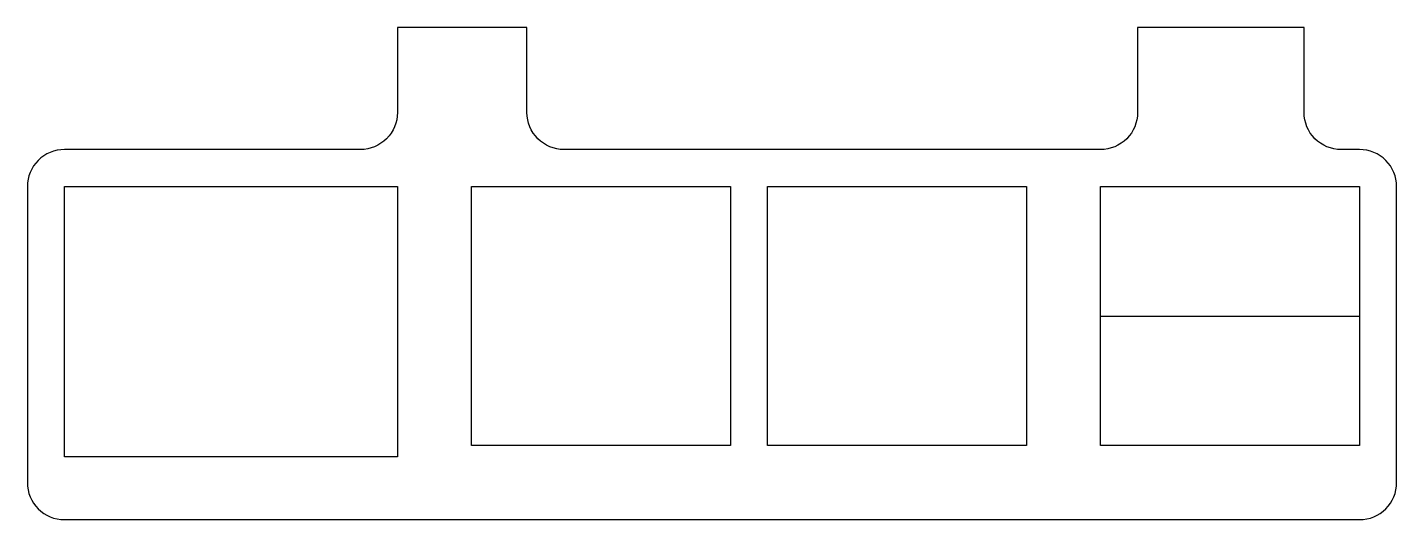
# Model space of a CAD drawing. Header units: millimetres. Extents: x -18.5 to 18.5, y -10 to 3.3.
import ezdxf

# ---------------------------------------------------------------- set-up
doc = ezdxf.new("R2010")
doc.units = ezdxf.units.MM
doc.layers.get('0').update_dxf_attribs({"linetype": 'CONTINUOUS'})

msp = doc.modelspace()

# ---------------------------------------------------------------- linework, layer by layer
msp.add_line((10.5, -4.5), (17.5, -4.5))
msp.add_lwpolyline([(-8.5, 3.3), (-8.5, 1, -0.414214), (-9.5, 0), (-17.5, 0, 0.414214), (-18.5, -1), (-18.5, -9, 0.414214), (-17.5, -10), (17.5, -10, 0.414214), (18.5, -9), (18.5, -1, 0.414214), (17.5, 0), (17, 0, -0.414214), (16, 1), (16, 3.3), (11.5, 3.3), (11.5, 1, -0.414214), (10.5, 0), (-4, 0, -0.414214), (-5, 1), (-5, 3.3)], format="xyb", close=True)
for points in [[(-17.5, -8.3), (-17.5, -1), (-8.5, -1), (-8.5, -8.3)], [(0.5, -1), (0.5, -8), (-6.5, -8), (-6.5, -1)], [(1.5, -8), (1.5, -1), (8.5, -1), (8.5, -8)], [(10.5, -1), (17.5, -1), (17.5, -8), (10.5, -8)]]:
    msp.add_lwpolyline(points, close=True)

doc.saveas('drawing.dxf')
